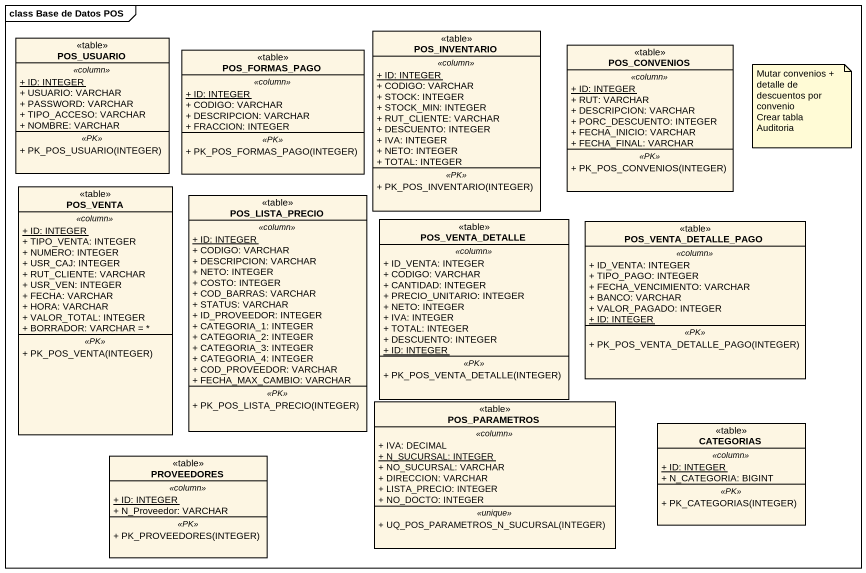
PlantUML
@startuml
mainframe class Base de Datos POS
hide circle
hide empty members
skinparam classAttributeIconSize 0
class POS_USUARIO <<table>> {
  .. <<column>> ..
  {static} + ID: INTEGER
  + USUARIO: VARCHAR
  + PASSWORD: VARCHAR
  + TIPO_ACCESO: VARCHAR
  + NOMBRE: VARCHAR
  .. <<PK>> ..
  + PK_POS_USUARIO(INTEGER)
}
class POS_FORMAS_PAGO <<table>> {
  .. <<column>> ..
  {static} + ID: INTEGER
  + CODIGO: VARCHAR
  + DESCRIPCION: VARCHAR
  + FRACCION: INTEGER
  .. <<PK>> ..
  + PK_POS_FORMAS_PAGO(INTEGER)
}
class POS_INVENTARIO <<table>> {
  .. <<column>> ..
  {static} + ID: INTEGER
  + CODIGO: VARCHAR
  + STOCK: INTEGER
  + STOCK_MIN: INTEGER
  + RUT_CLIENTE: VARCHAR
  + DESCUENTO: INTEGER
  + IVA: INTEGER
  + NETO: INTEGER
  + TOTAL: INTEGER
  .. <<PK>> ..
  + PK_POS_INVENTARIO(INTEGER)
}
class POS_CONVENIOS <<table>> {
  .. <<column>> ..
  {static} + ID: INTEGER
  + RUT: VARCHAR
  + DESCRIPCION: VARCHAR
  + PORC_DESCUENTO: INTEGER
  + FECHA_INICIO: VARCHAR
  + FECHA_FINAL: VARCHAR
  .. <<PK>> ..
  + PK_POS_CONVENIOS(INTEGER)
}
class POS_VENTA <<table>> {
  .. <<column>> ..
  {static} + ID: INTEGER
  + TIPO_VENTA: INTEGER
  + NUMERO: INTEGER
  + USR_CAJ: INTEGER
  + RUT_CLIENTE: VARCHAR
  + USR_VEN: INTEGER
  + FECHA: VARCHAR
  + HORA: VARCHAR
  + VALOR_TOTAL: INTEGER
  + BORRADOR: VARCHAR = *
  .. <<PK>> ..
  + PK_POS_VENTA(INTEGER)
}
class POS_LISTA_PRECIO <<table>> {
  .. <<column>> ..
  {static} + ID: INTEGER
  + CODIGO: VARCHAR
  + DESCRIPCION: VARCHAR
  + NETO: INTEGER
  + COSTO: INTEGER
  + COD_BARRAS: VARCHAR
  + STATUS: VARCHAR
  + ID_PROVEEDOR: INTEGER
  + CATEGORIA_1: INTEGER
  + CATEGORIA_2: INTEGER
  + CATEGORIA_3: INTEGER
  + CATEGORIA_4: INTEGER
  + COD_PROVEEDOR: VARCHAR
  + FECHA_MAX_CAMBIO: VARCHAR
  .. <<PK>> ..
  + PK_POS_LISTA_PRECIO(INTEGER)
}
class POS_VENTA_DETALLE <<table>> {
  .. <<column>> ..
  + ID_VENTA: INTEGER
  + CODIGO: VARCHAR
  + CANTIDAD: INTEGER
  + PRECIO_UNITARIO: INTEGER
  + NETO: INTEGER
  + IVA: INTEGER
  + TOTAL: INTEGER
  + DESCUENTO: INTEGER
  {static} + ID: INTEGER
  .. <<PK>> ..
  + PK_POS_VENTA_DETALLE(INTEGER)
}
class POS_VENTA_DETALLE_PAGO <<table>> {
  .. <<column>> ..
  + ID_VENTA: INTEGER
  + TIPO_PAGO: INTEGER
  + FECHA_VENCIMIENTO: VARCHAR
  + BANCO: VARCHAR
  + VALOR_PAGADO: INTEGER
  {static} + ID: INTEGER
  .. <<PK>> ..
  + PK_POS_VENTA_DETALLE_PAGO(INTEGER)
}
class POS_PARAMETROS <<table>> {
  .. <<column>> ..
  + IVA: DECIMAL
  {static} + N_SUCURSAL: INTEGER
  + NO_SUCURSAL: VARCHAR
  + DIRECCION: VARCHAR
  + LISTA_PRECIO: INTEGER
  + NO_DOCTO: INTEGER
  .. <<unique>> ..
  + UQ_POS_PARAMETROS_N_SUCURSAL(INTEGER)
}
class CATEGORIAS <<table>> {
  .. <<column>> ..
  {static} + ID: INTEGER
  + N_CATEGORIA: BIGINT
  .. <<PK>> ..
  + PK_CATEGORIAS(INTEGER)
}
class PROVEEDORES <<table>> {
  .. <<column>> ..
  {static} + ID: INTEGER
  + N_Proveedor: VARCHAR
  .. <<PK>> ..
  + PK_PROVEEDORES(INTEGER)
}
note as N1
  Mutar convenios + detalle de descuentos por convenio
  Crear tabla Auditoria
end note
@enduml
